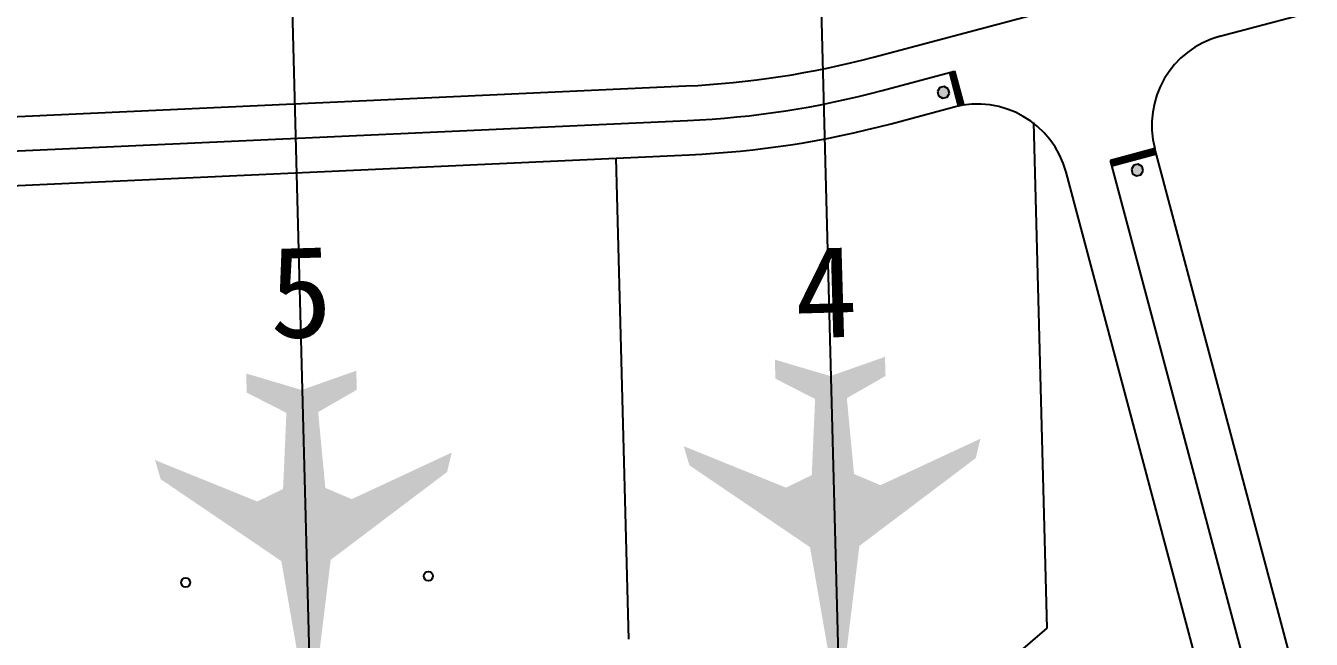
# Model space of a CAD drawing. Header units: millimetres. Extents: x 1358 to 1865, y 706 to 1003.
# Drawn here: x 1693.11 to 1727.23, y 824.41 to 840.71 of the extents above; entities that cross this region are included whole.
import ezdxf

# ---------------------------------------------------------------- set-up
doc = ezdxf.new("R2010")
doc.units = ezdxf.units.MM
doc.layers.add('建築', color=7, linetype='Continuous')
doc.styles.add('細明體', font='')
doc.styles.get('細明體').set_extended_font_data('細明體')

msp = doc.modelspace()

# ---------------------------------------------------------------- hatches: boundary and pattern name
at = {"layer": '建築', "ltscale": 1000}
h = msp.add_hatch(color=256, dxfattribs=at)
h.dxf.hatch_style = 1
h.paths.add_polyline_path([(1750.255, 847.549), (1750.111, 847.475), (1749.975, 847.529), (1749.905, 847.664), (1749.957, 847.808), (1750.101, 847.87), (1750.238, 847.82), (1750.296, 847.687)])
h.paths.add_polyline_path([(1757.338, 850.493), (1757.494, 850.535), (1757.616, 850.453), (1757.655, 850.306), (1757.574, 850.176), (1757.42, 850.147), (1757.297, 850.225), (1757.268, 850.367)])
h.paths.add_polyline_path([(1724.914, 841.813), (1724.883, 841.931), (1724.778, 841.994), (1724.66, 841.964), (1724.598, 841.859), (1724.628, 841.74), (1724.733, 841.678), (1724.851, 841.708)])
h.paths.add_polyline_path([(1717.311, 838.966), (1717.341, 838.848), (1717.447, 838.786), (1717.565, 838.817), (1717.627, 838.922), (1717.596, 839.04), (1717.491, 839.102), (1717.372, 839.071)])
h.paths.add_polyline_path([(1722.594, 836.721), (1722.712, 836.752), (1722.773, 836.858), (1722.741, 836.976), (1722.636, 837.037), (1722.518, 837.006), (1722.457, 836.9), (1722.488, 836.782)])
h.paths.add_polyline_path([(1725.783, 820.388), (1725.665, 820.357), (1725.603, 820.251), (1725.635, 820.133), (1725.741, 820.072), (1725.858, 820.104), (1725.92, 820.209), (1725.888, 820.327)])
h.paths.add_polyline_path([(1729.495, 813.778), (1729.61, 813.818), (1729.663, 813.928), (1729.622, 814.043), (1729.512, 814.096), (1729.397, 814.056), (1729.344, 813.946), (1729.385, 813.83)])
h.paths.add_polyline_path([(1722.139, 811.329), (1722.261, 811.327), (1722.349, 811.412), (1722.351, 811.534), (1722.266, 811.621), (1722.144, 811.623), (1722.056, 811.538), (1722.054, 811.416)])
h.paths.add_polyline_path([(1718.507, 814.332), (1718.51, 814.21), (1718.598, 814.126), (1718.72, 814.129), (1718.804, 814.217), (1718.801, 814.339), (1718.713, 814.423), (1718.591, 814.42)])
h.paths.add_polyline_path([(1624.346, 812.966), (1624.343, 813.088), (1624.254, 813.172), (1624.132, 813.169), (1624.048, 813.08), (1624.052, 812.958), (1624.14, 812.874), (1624.262, 812.877)])
h.paths.add_polyline_path([(1620.041, 811.742), (1620.045, 811.62), (1620.133, 811.536), (1620.255, 811.539), (1620.339, 811.628), (1620.336, 811.75), (1620.247, 811.834), (1620.125, 811.831)])
h.paths.add_polyline_path([(1616.005, 811.636), (1616.008, 811.514), (1616.097, 811.43), (1616.219, 811.433), (1616.303, 811.521), (1616.3, 811.643), (1616.211, 811.727), (1616.089, 811.724)])
h.paths.add_polyline_path([(1609.937, 814.99), (1610.001, 815.094), (1609.972, 815.213), (1609.868, 815.277), (1609.749, 815.248), (1609.686, 815.144), (1609.714, 815.025), (1609.818, 814.962)])
h.paths.add_polyline_path([(1606.834, 814.203), (1606.837, 814.081), (1606.926, 813.997), (1607.048, 814.001), (1607.132, 814.089), (1607.129, 814.211), (1607.04, 814.295), (1606.918, 814.292)])
h.paths.add_polyline_path([(1601.707, 815.179), (1601.704, 815.301), (1601.615, 815.385), (1601.493, 815.382), (1601.409, 815.293), (1601.412, 815.171), (1601.501, 815.087), (1601.623, 815.091)])
h.paths.add_polyline_path([(1602.61, 834.434), (1602.607, 834.556), (1602.518, 834.64), (1602.396, 834.637), (1602.312, 834.548), (1602.315, 834.426), (1602.404, 834.342), (1602.526, 834.346)])
for points in [[(1714.69, 823.638), (1714.447, 823.872), (1713.927, 826.858), (1710.724, 829.034), (1710.574, 829.542), (1713.289, 828.441), (1713.973, 828.774), (1714.062, 830.797), (1713.007, 831.335), (1712.995, 831.842), (1714.468, 831.404), (1715.917, 831.916), (1715.931, 831.408), (1714.904, 830.818), (1715.095, 828.803), (1715.795, 828.505), (1718.45, 829.741), (1718.327, 829.226), (1715.237, 826.892), (1714.869, 823.882)], [(1700.656, 823.269), (1700.413, 823.503), (1699.893, 826.489), (1696.69, 828.665), (1696.54, 829.173), (1699.255, 828.072), (1699.939, 828.405), (1700.027, 830.428), (1698.973, 830.965), (1698.961, 831.473), (1700.434, 831.035), (1701.883, 831.547), (1701.896, 831.039), (1700.87, 830.449), (1701.061, 828.433), (1701.761, 828.135), (1704.416, 829.372), (1704.293, 828.857), (1701.203, 826.522), (1700.835, 823.513)]]:
    msp.add_hatch(color=256, dxfattribs=at).paths.add_polyline_path(points)

# ---------------------------------------------------------------- linework, layer by layer
for p, q in [((1724.669, 840.397, -0.309), (1768.565, 852.087, -0.309)), ((1715.61, 839.88, -0.309), (1749.925, 849.018, -0.309)), ((1714.124, 844.996, -0.309), (1714.753, 821.067, -0.309)), ((1700.125, 843.294, -0.309), (1700.751, 819.471, -0.309)), ((1724.669, 840.397, -0.309), (1724.67, 840.394, -0.309)), ((1715.845, 838.995, -0.309), (1717.764, 839.506, -0.309)), ((1717.731, 839.497, -0.309), (1717.961, 838.611, -0.309)), ((1717.742, 839.5, -0.309), (1717.973, 838.614, -0.309)), ((1717.754, 839.503, -0.309), (1717.985, 838.617, -0.309)), ((1717.999, 838.621, -0.309), (1717.764, 839.506, -0.309)), ((1717.764, 839.506, -0.309), (1717.999, 838.621, -0.309)), ((1717.625, 839.469, -0.309), (1717.855, 838.583, -0.309)), ((1717.636, 839.472, -0.309), (1717.867, 838.586, -0.309)), ((1717.648, 839.475, -0.309), (1717.879, 838.589, -0.309)), ((1717.66, 839.478, -0.309), (1717.891, 838.592, -0.309)), ((1717.672, 839.481, -0.309), (1717.902, 838.595, -0.309)), ((1717.684, 839.484, -0.309), (1717.914, 838.598, -0.309)), ((1717.695, 839.488, -0.309), (1717.926, 838.602, -0.309)), ((1717.707, 839.491, -0.309), (1717.938, 838.605, -0.309)), ((1717.719, 839.494, -0.309), (1717.95, 838.608, -0.309)), ((1672.958, 837.396, -0.309), (1710.632, 839.113, -0.309)), ((1717.372, 839.071, -0.309), (1717.311, 838.966, -0.309)), ((1717.372, 839.071, -0.309), (1717.311, 838.966, -0.309)), ((1717.311, 838.966, -0.309), (1717.341, 838.848, -0.309)), ((1717.311, 838.966, -0.309), (1717.341, 838.848, -0.309)), ((1717.341, 838.848, -0.309), (1717.447, 838.786, -0.309)), ((1717.341, 838.848, -0.309), (1717.447, 838.786, -0.309)), ((1717.491, 839.102, -0.309), (1717.372, 839.071, -0.309)), ((1717.491, 839.102, -0.309), (1717.372, 839.071, -0.309)), ((1717.447, 838.786, -0.309), (1717.565, 838.817, -0.309)), ((1717.447, 838.786, -0.309), (1717.565, 838.817, -0.309)), ((1717.596, 839.04, -0.309), (1717.491, 839.102, -0.309)), ((1717.596, 839.04, -0.309), (1717.491, 839.102, -0.309)), ((1717.565, 838.817, -0.309), (1717.627, 838.922, -0.309)), ((1717.565, 838.817, -0.309), (1717.627, 838.922, -0.309)), ((1717.627, 838.922, -0.309), (1717.596, 839.04, -0.309)), ((1717.627, 838.922, -0.309), (1717.596, 839.04, -0.309)), ((1716.081, 838.11, -0.309), (1717.757, 838.556, -0.309)), ((1673, 836.481, -0.309), (1710.674, 838.198, -0.309)), ((1719.86, 838.143, -0.309), (1720.214, 824.703, -0.309)), ((1673.041, 835.567, -0.309), (1710.715, 837.283, -0.309)), ((1708.772, 837.195, -0.309), (1709.109, 824.411, -0.309)), ((1721.903, 837.134, -0.309), (1723.083, 837.448, -0.309)), ((1721.903, 837.134, -0.309), (1723.083, 837.448, -0.309)), ((1721.903, 837.134, -0.309), (1723.082, 837.448, -0.309)), ((1721.903, 837.134, -0.309), (1723.082, 837.448, -0.309)), ((1723.083, 837.448, -0.309), (1721.903, 837.134, -0.309)), ((1726.473, 819.975, -0.309), (1721.903, 837.134, -0.309)), ((1721.906, 837.122, -0.309), (1723.086, 837.437, -0.309)), ((1721.91, 837.11, -0.309), (1723.089, 837.425, -0.309)), ((1721.913, 837.099, -0.309), (1723.092, 837.413, -0.309)), ((1721.916, 837.087, -0.309), (1723.095, 837.401, -0.309)), ((1721.919, 837.075, -0.309), (1723.098, 837.389, -0.309)), ((1721.922, 837.063, -0.309), (1723.102, 837.378, -0.309)), ((1721.925, 837.051, -0.309), (1723.105, 837.366, -0.309)), ((1721.928, 837.04, -0.309), (1723.108, 837.354, -0.309)), ((1721.932, 837.028, -0.309), (1723.111, 837.342, -0.309)), ((1721.935, 837.016, -0.309), (1723.114, 837.33, -0.309)), ((1721.938, 837.004, -0.309), (1723.117, 837.319, -0.309)), ((1721.941, 836.992, -0.309), (1723.121, 837.307, -0.309)), ((1727.453, 821.038, -0.309), (1723.083, 837.448, -0.309)), ((1725.293, 819.661, -0.309), (1720.724, 836.82, -0.309)), ((1722.518, 837.006, -0.309), (1722.457, 836.9, -0.309)), ((1722.518, 837.006, -0.309), (1722.457, 836.9, -0.309)), ((1722.457, 836.9, -0.309), (1722.488, 836.782, -0.309)), ((1722.457, 836.9, -0.309), (1722.488, 836.782, -0.309)), ((1722.488, 836.782, -0.309), (1722.594, 836.721, -0.309)), ((1722.488, 836.782, -0.309), (1722.594, 836.721, -0.309)), ((1722.636, 837.037, -0.309), (1722.518, 837.006, -0.309)), ((1722.636, 837.037, -0.309), (1722.518, 837.006, -0.309)), ((1722.741, 836.976, -0.309), (1722.636, 837.037, -0.309)), ((1722.741, 836.976, -0.309), (1722.636, 837.037, -0.309)), ((1722.712, 836.752, -0.309), (1722.773, 836.858, -0.309)), ((1722.712, 836.752, -0.309), (1722.773, 836.858, -0.309)), ((1722.773, 836.858, -0.309), (1722.741, 836.976, -0.309)), ((1722.773, 836.858, -0.309), (1722.741, 836.976, -0.309)), ((1722.594, 836.721, -0.309), (1722.712, 836.752, -0.309)), ((1722.594, 836.721, -0.309), (1722.712, 836.752, -0.309)), ((1720.214, 824.703, -0.309), (1717.14, 822.086, -0.309))]:
    msp.add_line(p, q, dxfattribs=at)
for centre in [(1703.796, 826.09, -0.309), (1697.353, 825.921, -0.309)]:
    msp.add_circle(centre, 0.122, dxfattribs=at)
for centre, radius, start, end in [((1725.442, 838.077, -0.309), 2.442, 104.9125, 194.9125), ((1709.562, 862.588, -0.309), 23.5, 272.6091, 284.9125), ((1709.662, 861.941, -0.309), 23.765, 272.4401, 285.0816), ((1718.364, 836.192, -0.309), 2.442, 14.9125, 104.9125), ((1709.562, 862.588, -0.309), 25.331, 272.6091, 284.9125)]:
    msp.add_arc(centre, radius, start, end, dxfattribs=at)

# ---------------------------------------------------------------- texts
at = {"layer": '建築', "ltscale": 1000, "style": '細明體'}
for s, p in [('5', (1699.61, 832.406, 0.605)), ('4', (1713.555, 832.406, 0.605))]:
    msp.add_text(s, height=2.442, rotation=1.6271, dxfattribs=at).set_placement(p)

doc.saveas('drawing.dxf')
